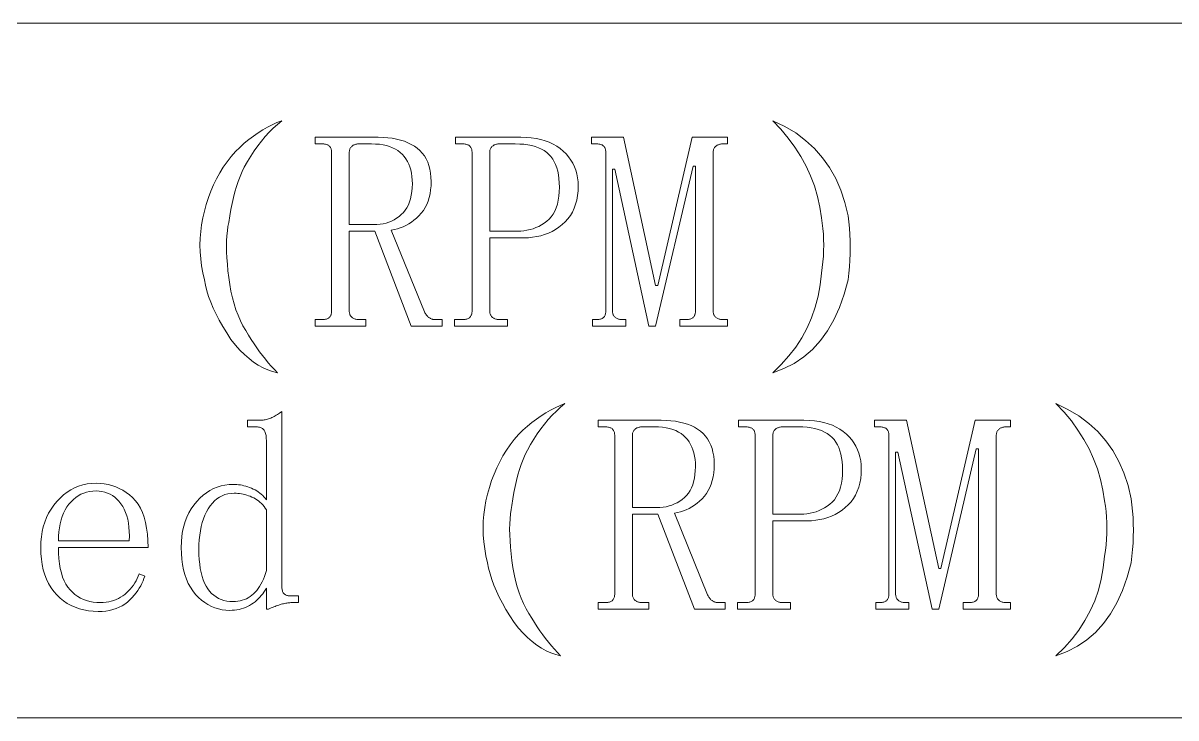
# Model space of a CAD drawing. Extents: x 1 to 297, y 1 to 210.
# Drawn here: x 97.18 to 106.11, y 29.56 to 34.95 of the extents above; entities that cross this region are included whole.
import ezdxf

# ---------------------------------------------------------------- set-up
doc = ezdxf.new("R2010")
doc.units = 0

msp = doc.modelspace()

# ---------------------------------------------------------------- linework, layer by layer
at = {"color": 7, "lineweight": 13}
for p, q in [((1.3055, 34.9534), (219.3213, 34.9534)), ((1.3055, 29.5649), (219.3213, 29.5649))]:
    msp.add_line(p, q, dxfattribs=at)
for points in [[(99.1814, 34.1963), (99.1477, 34.168), (99.1149, 34.138), (99.0832, 34.1063), (99.0525, 34.0729), (99.0229, 34.0377), (98.9942, 34.0009), (98.9666, 33.9623), (98.94, 33.922), (98.9145, 33.88), (98.89, 33.8363), (98.8734, 33.8011), (98.8578, 33.7643), (98.8432, 33.7257), (98.8297, 33.6854), (98.8171, 33.6434), (98.8056, 33.5997), (98.7952, 33.5543), (98.7858, 33.5071), (98.7774, 33.4583), (98.77, 33.4077), (98.7638, 33.3757), (98.759, 33.3412), (98.7556, 33.3043), (98.7535, 33.2651), (98.7529, 33.2234), (98.7535, 33.1794), (98.7556, 33.1329), (98.759, 33.0841), (98.7638, 33.0328), (98.77, 32.9791), (98.7777, 32.9253), (98.7871, 32.8735), (98.7983, 32.8238), (98.8111, 32.7762), (98.8257, 32.7306), (98.842, 32.687), (98.86, 32.6455), (98.8797, 32.6061), (98.9011, 32.5687), (98.9243, 32.5334), (98.945, 32.4997), (98.9661, 32.4669), (98.9875, 32.4352), (99.0093, 32.4045), (99.0314, 32.3749), (99.0539, 32.3462), (99.0767, 32.3186), (99.0998, 32.2921), (99.1233, 32.2665), (99.1471, 32.242), (99.1096, 32.2507), (99.0724, 32.2633), (99.0355, 32.2795), (98.999, 32.2996), (98.9629, 32.3234), (98.927, 32.351), (98.8915, 32.3824), (98.8564, 32.4175), (98.8216, 32.4565), (98.7871, 32.4991), (98.7542, 32.5501), (98.7241, 32.5999), (98.6966, 32.6488), (98.6719, 32.6966), (98.65, 32.7434), (98.6308, 32.7892), (98.6143, 32.8339), (98.6006, 32.8777), (98.5897, 32.9203), (98.5814, 32.962), (98.5691, 33.0167), (98.5595, 33.071), (98.5526, 33.125), (98.5485, 33.1787), (98.5471, 33.232), (98.5485, 33.285), (98.5526, 33.3376), (98.5595, 33.3899), (98.5691, 33.4418), (98.5814, 33.4934), (98.5962, 33.5474), (98.613, 33.5997), (98.6318, 33.6503), (98.6527, 33.6991), (98.6757, 33.7463), (98.7007, 33.7917), (98.7278, 33.8354), (98.757, 33.8774), (98.7882, 33.9177), (98.8214, 33.9563), (98.8559, 33.9895), (98.8907, 34.0207), (98.9258, 34.0499), (98.9613, 34.077), (98.9971, 34.102), (99.0333, 34.125), (99.0698, 34.1459), (99.1067, 34.1647), (99.1439, 34.1815)], [(102.9871, 34.1963), (103.0794, 34.1519), (103.1641, 34.101), (103.2412, 34.0435), (103.3108, 33.9796), (103.3728, 33.9091), (103.4274, 33.8322), (103.4743, 33.7487), (103.5138, 33.6587), (103.5457, 33.5622), (103.57, 33.4591), (103.5762, 33.411), (103.581, 33.3625), (103.5844, 33.3136), (103.5865, 33.2644), (103.5871, 33.2149), (103.5865, 33.165), (103.5844, 33.1147), (103.581, 33.0642), (103.5762, 33.0133), (103.57, 32.962), (103.5395, 32.8499), (103.5028, 32.7467), (103.4599, 32.6524), (103.4109, 32.567), (103.3557, 32.4906), (103.2943, 32.423), (103.2268, 32.3644), (103.1531, 32.3147), (103.0732, 32.2739), (102.9871, 32.242), (103.0526, 32.3053), (103.1119, 32.3716), (103.1651, 32.441), (103.2121, 32.5135), (103.2529, 32.5891), (103.2875, 32.6678), (103.3159, 32.7496), (103.3382, 32.8345), (103.3543, 32.9224), (103.3643, 33.0134), (103.3705, 33.0578), (103.3753, 33.1019), (103.3787, 33.1456), (103.3807, 33.189), (103.3814, 33.232), (103.3807, 33.2747), (103.3787, 33.317), (103.3753, 33.359), (103.3705, 33.4007), (103.3643, 33.442), (103.3512, 33.5267), (103.3327, 33.6093), (103.3087, 33.6899), (103.2793, 33.7684), (103.2443, 33.8449), (103.2038, 33.9193), (103.1579, 33.9916), (103.1065, 34.0619), (103.0495, 34.1301)], [(100.3386, 33.7249), (100.3376, 33.6913), (100.3348, 33.6594), (100.3301, 33.6289), (100.3235, 33.6001), (100.315, 33.5727), (100.3046, 33.5469), (100.2924, 33.5227), (100.2782, 33.4999), (100.2622, 33.4788), (100.2443, 33.4591), (100.2252, 33.4411), (100.2055, 33.4245), (100.1854, 33.4095), (100.1647, 33.3961), (100.1436, 33.3841), (100.1219, 33.3738), (100.0997, 33.3649), (100.077, 33.3577), (100.0537, 33.3519), (100.03, 33.3477), (100.2871, 32.7134), (100.2906, 32.7068), (100.2942, 32.7006), (100.2978, 32.6948), (100.3015, 32.6894), (100.3054, 32.6845), (100.3092, 32.68), (100.3132, 32.6759), (100.3173, 32.6723), (100.3215, 32.6691), (100.3257, 32.6663), (100.33, 32.6638), (100.3344, 32.6617), (100.339, 32.6597), (100.3435, 32.6581), (100.3482, 32.6566), (100.353, 32.6555), (100.3578, 32.6546), (100.3627, 32.6539), (100.3678, 32.6536), (100.3728, 32.6534), (100.4243, 32.6534), (100.4243, 32.602), (100.1843, 32.602), (99.9014, 33.3391), (99.7043, 33.3391), (99.7043, 32.722), (99.7045, 32.7153), (99.7051, 32.709), (99.7062, 32.703), (99.7077, 32.6973), (99.7096, 32.692), (99.712, 32.687), (99.7148, 32.6824), (99.718, 32.6781), (99.7216, 32.6742), (99.7257, 32.6706), (99.7301, 32.6673), (99.7348, 32.6644), (99.7397, 32.6618), (99.7449, 32.6596), (99.7504, 32.6577), (99.7561, 32.6562), (99.762, 32.655), (99.7682, 32.6541), (99.7747, 32.6536), (99.7814, 32.6534), (99.8329, 32.6534), (99.8329, 32.602), (99.4386, 32.602), (99.4386, 32.6534), (99.49, 32.6534), (99.4983, 32.6536), (99.5061, 32.6541), (99.5134, 32.655), (99.5202, 32.6562), (99.5264, 32.6577), (99.5322, 32.6596), (99.5374, 32.6618), (99.5421, 32.6644), (99.5463, 32.6673), (99.55, 32.6706), (99.5533, 32.6742), (99.5562, 32.6781), (99.5587, 32.6824), (99.561, 32.687), (99.5629, 32.692), (99.5644, 32.6973), (99.5656, 32.703), (99.5665, 32.709), (99.567, 32.7153), (99.5671, 32.722), (99.5671, 33.9477), (99.567, 33.9544), (99.5665, 33.9607), (99.5656, 33.9667), (99.5644, 33.9724), (99.5629, 33.9777), (99.561, 33.9827), (99.5587, 33.9873), (99.5562, 33.9916), (99.5533, 33.9955), (99.55, 33.9991), (99.5463, 34.0024), (99.5421, 34.0053), (99.5374, 34.0079), (99.5322, 34.0101), (99.5264, 34.012), (99.5202, 34.0135), (99.5134, 34.0147), (99.5061, 34.0156), (99.4983, 34.0161), (99.49, 34.0163), (99.4386, 34.0163), (99.4386, 34.0677), (99.9271, 34.0677), (99.9657, 34.0669), (100.0024, 34.0643), (100.0373, 34.06), (100.0704, 34.054), (100.1018, 34.0463), (100.1313, 34.0369), (100.159, 34.0257), (100.185, 34.0129), (100.2091, 33.9983), (100.2314, 33.982), (100.2518, 33.964), (100.27, 33.9443), (100.2861, 33.9229), (100.3, 33.8997), (100.3118, 33.8749), (100.3214, 33.8483), (100.3289, 33.82), (100.3343, 33.79), (100.3375, 33.7583)], [(100.7929, 33.2877), (100.7929, 32.722), (100.7931, 32.7153), (100.7937, 32.709), (100.7948, 32.703), (100.7963, 32.6973), (100.7982, 32.692), (100.8006, 32.687), (100.8034, 32.6824), (100.8066, 32.6781), (100.8102, 32.6742), (100.8143, 32.6706), (100.8187, 32.6673), (100.8234, 32.6644), (100.8283, 32.6618), (100.8335, 32.6596), (100.8389, 32.6577), (100.8446, 32.6562), (100.8506, 32.655), (100.8568, 32.6541), (100.8633, 32.6536), (100.87, 32.6534), (100.93, 32.6534), (100.93, 32.602), (100.5186, 32.602), (100.5186, 32.6534), (100.5786, 32.6534), (100.5869, 32.6536), (100.5947, 32.6541), (100.602, 32.655), (100.6087, 32.6562), (100.615, 32.6577), (100.6207, 32.6596), (100.626, 32.6618), (100.6307, 32.6644), (100.6349, 32.6673), (100.6386, 32.6706), (100.6418, 32.6742), (100.6447, 32.6781), (100.6473, 32.6824), (100.6495, 32.687), (100.6514, 32.692), (100.653, 32.6973), (100.6542, 32.703), (100.655, 32.709), (100.6555, 32.7153), (100.6557, 32.722), (100.6557, 33.9477), (100.6555, 33.9544), (100.655, 33.9607), (100.6542, 33.9667), (100.653, 33.9724), (100.6514, 33.9777), (100.6495, 33.9827), (100.6473, 33.9873), (100.6447, 33.9916), (100.6418, 33.9955), (100.6386, 33.9991), (100.6349, 34.0024), (100.6307, 34.0053), (100.626, 34.0079), (100.6207, 34.0101), (100.615, 34.012), (100.6087, 34.0135), (100.602, 34.0147), (100.5947, 34.0156), (100.5869, 34.0161), (100.5786, 34.0163), (100.5271, 34.0163), (100.5271, 34.0677), (101.0329, 34.0677), (101.0747, 34.0666), (101.1146, 34.0634), (101.1525, 34.0581), (101.1885, 34.0506), (101.2225, 34.0409), (101.2545, 34.0291), (101.2846, 34.0152), (101.3126, 33.9991), (101.3387, 33.9809), (101.3629, 33.9606), (101.3848, 33.9386), (101.4045, 33.9155), (101.4219, 33.8913), (101.4369, 33.8659), (101.4496, 33.8395), (101.4601, 33.8119), (101.4682, 33.7833), (101.4739, 33.7535), (101.4774, 33.7226), (101.4786, 33.6906), (101.4773, 33.6521), (101.4736, 33.6155), (101.4674, 33.5808), (101.4587, 33.5479), (101.4475, 33.517), (101.4338, 33.4879), (101.4177, 33.4608), (101.399, 33.4355), (101.3779, 33.4121), (101.3543, 33.3906), (101.3289, 33.371), (101.3027, 33.3535), (101.2755, 33.3381), (101.2473, 33.3247), (101.2182, 33.3134), (101.1882, 33.3042), (101.1572, 33.297), (101.1253, 33.2918), (101.0924, 33.2887), (101.0586, 33.2877)], [(102.5243, 32.722), (102.5245, 32.7153), (102.5251, 32.709), (102.5262, 32.703), (102.5277, 32.6973), (102.5296, 32.692), (102.532, 32.687), (102.5348, 32.6824), (102.538, 32.6781), (102.5416, 32.6742), (102.5457, 32.6706), (102.5501, 32.6673), (102.5548, 32.6644), (102.5597, 32.6618), (102.5649, 32.6596), (102.5704, 32.6577), (102.576, 32.6562), (102.582, 32.655), (102.5882, 32.6541), (102.5947, 32.6536), (102.6014, 32.6534), (102.6357, 32.6534), (102.6357, 32.602), (102.2671, 32.602), (102.2671, 32.6534), (102.31, 32.6534), (102.3183, 32.6536), (102.3261, 32.6541), (102.3334, 32.655), (102.3402, 32.6562), (102.3464, 32.6577), (102.3522, 32.6596), (102.3574, 32.6618), (102.3621, 32.6644), (102.3663, 32.6673), (102.37, 32.6706), (102.3733, 32.6742), (102.3762, 32.6781), (102.3787, 32.6824), (102.381, 32.687), (102.3829, 32.692), (102.3844, 32.6973), (102.3856, 32.703), (102.3865, 32.709), (102.387, 32.7153), (102.3871, 32.722), (102.3871, 33.8449), (102.37, 33.8449), (102.0786, 32.602), (102.0271, 32.602), (101.7614, 33.8191), (101.7443, 33.8191), (101.7443, 32.722), (101.7445, 32.7153), (101.7451, 32.709), (101.7462, 32.703), (101.7477, 32.6973), (101.7496, 32.692), (101.752, 32.687), (101.7548, 32.6824), (101.758, 32.6781), (101.7616, 32.6742), (101.7657, 32.6706), (101.7701, 32.6673), (101.7748, 32.6644), (101.7797, 32.6618), (101.7849, 32.6596), (101.7904, 32.6577), (101.7961, 32.6562), (101.802, 32.655), (101.8082, 32.6541), (101.8147, 32.6536), (101.8214, 32.6534), (101.8471, 32.6534), (101.8471, 32.602), (101.59, 32.602), (101.59, 32.6534), (101.6157, 32.6534), (101.624, 32.6536), (101.6318, 32.6541), (101.6391, 32.655), (101.6459, 32.6562), (101.6521, 32.6577), (101.6579, 32.6596), (101.6631, 32.6618), (101.6678, 32.6644), (101.672, 32.6673), (101.6757, 32.6706), (101.679, 32.6742), (101.6819, 32.6781), (101.6845, 32.6824), (101.6867, 32.687), (101.6886, 32.692), (101.6901, 32.6973), (101.6913, 32.703), (101.6922, 32.709), (101.6927, 32.7153), (101.6929, 32.722), (101.6929, 33.9477), (101.6927, 33.9544), (101.6922, 33.9607), (101.6913, 33.9667), (101.6901, 33.9724), (101.6886, 33.9777), (101.6867, 33.9827), (101.6845, 33.9873), (101.6819, 33.9916), (101.679, 33.9955), (101.6757, 33.9991), (101.672, 34.0024), (101.6678, 34.0053), (101.6631, 34.0079), (101.6579, 34.0101), (101.6521, 34.012), (101.6459, 34.0135), (101.6391, 34.0147), (101.6318, 34.0156), (101.624, 34.0161), (101.6157, 34.0163), (101.5814, 34.0163), (101.5814, 34.0677), (101.83, 34.0677), (102.0786, 32.9191), (102.0957, 32.9191), (102.3614, 34.0677), (102.6357, 34.0677), (102.6357, 34.0163), (102.6014, 34.0163), (102.5947, 34.0161), (102.5882, 34.0156), (102.582, 34.0147), (102.576, 34.0135), (102.5704, 34.012), (102.5649, 34.0101), (102.5597, 34.0079), (102.5548, 34.0053), (102.5501, 34.0024), (102.5457, 33.9991), (102.5416, 33.9955), (102.538, 33.9916), (102.5348, 33.9873), (102.532, 33.9827), (102.5296, 33.9777), (102.5277, 33.9724), (102.5262, 33.9667), (102.5251, 33.9607), (102.5245, 33.9544), (102.5243, 33.9477)], [(99.7043, 33.3906), (99.8929, 33.3906), (99.9181, 33.3913), (99.9426, 33.3937), (99.9661, 33.3975), (99.9889, 33.4029), (100.0107, 33.4099), (100.0317, 33.4183), (100.0518, 33.4284), (100.0711, 33.4399), (100.0896, 33.4531), (100.1071, 33.4677), (100.1234, 33.484), (100.138, 33.502), (100.1508, 33.5217), (100.162, 33.5431), (100.1714, 33.5663), (100.1791, 33.5911), (100.1851, 33.6177), (100.1894, 33.646), (100.192, 33.676), (100.1929, 33.7077), (100.1921, 33.7362), (100.1898, 33.7634), (100.1859, 33.7894), (100.1805, 33.814), (100.1736, 33.8374), (100.1651, 33.8594), (100.1551, 33.8802), (100.1435, 33.8997), (100.1304, 33.9179), (100.1157, 33.9349), (100.0994, 33.9503), (100.0814, 33.9642), (100.0617, 33.9764), (100.0403, 33.987), (100.0171, 33.9959), (99.9923, 34.0033), (99.9657, 34.009), (99.9374, 34.013), (99.9074, 34.0155), (99.8757, 34.0163), (99.7814, 34.0163), (99.7747, 34.0161), (99.7682, 34.0156), (99.762, 34.0147), (99.7561, 34.0135), (99.7504, 34.012), (99.7449, 34.0101), (99.7397, 34.0079), (99.7348, 34.0053), (99.7301, 34.0024), (99.7257, 33.9991), (99.7216, 33.9955), (99.718, 33.9916), (99.7148, 33.9873), (99.712, 33.9827), (99.7096, 33.9777), (99.7077, 33.9724), (99.7062, 33.9667), (99.7051, 33.9607), (99.7045, 33.9544), (99.7043, 33.9477)], [(101.0071, 33.3391), (101.0326, 33.3399), (101.0574, 33.3422), (101.0816, 33.3461), (101.1052, 33.3515), (101.1282, 33.3584), (101.1506, 33.3669), (101.1724, 33.3769), (101.1936, 33.3885), (101.2143, 33.4016), (101.2343, 33.4163), (101.253, 33.4328), (101.2698, 33.4516), (101.2846, 33.4726), (101.2974, 33.4958), (101.3082, 33.5213), (101.3171, 33.549), (101.324, 33.5789), (101.3289, 33.611), (101.3319, 33.6454), (101.3329, 33.682), (101.332, 33.7154), (101.3296, 33.747), (101.3255, 33.7768), (101.3198, 33.8047), (101.3125, 33.8309), (101.3035, 33.8553), (101.293, 33.8779), (101.2807, 33.8987), (101.2669, 33.9177), (101.2514, 33.9349), (101.2342, 33.9503), (101.2149, 33.9642), (101.1937, 33.9764), (101.1705, 33.987), (101.1454, 33.9959), (101.1182, 34.0033), (101.0891, 34.009), (101.0581, 34.013), (101.025, 34.0155), (100.99, 34.0163), (100.87, 34.0163), (100.8633, 34.0161), (100.8568, 34.0156), (100.8506, 34.0147), (100.8446, 34.0135), (100.8389, 34.012), (100.8335, 34.0101), (100.8283, 34.0079), (100.8234, 34.0053), (100.8187, 34.0024), (100.8143, 33.9991), (100.8102, 33.9955), (100.8066, 33.9916), (100.8034, 33.9873), (100.8006, 33.9827), (100.7982, 33.9777), (100.7963, 33.9724), (100.7948, 33.9667), (100.7937, 33.9607), (100.7931, 33.9544), (100.7929, 33.9477), (100.7929, 33.3391)], [(101.3757, 32.002), (101.3419, 31.9737), (101.3092, 31.9437), (101.2775, 31.912), (101.2468, 31.8786), (101.2171, 31.8434), (101.1885, 31.8066), (101.1609, 31.768), (101.1343, 31.7277), (101.1088, 31.6857), (101.0843, 31.642), (101.0676, 31.6069), (101.0521, 31.57), (101.0375, 31.5314), (101.0239, 31.4911), (101.0114, 31.4491), (100.9999, 31.4054), (100.9895, 31.36), (100.98, 31.3129), (100.9716, 31.264), (100.9643, 31.2134), (100.9581, 31.1814), (100.9533, 31.1469), (100.9499, 31.1101), (100.9478, 31.0708), (100.9471, 31.0291), (100.9478, 30.9851), (100.9499, 30.9386), (100.9533, 30.8898), (100.9581, 30.8385), (100.9643, 30.7849), (100.972, 30.731), (100.9814, 30.6793), (100.9926, 30.6295), (101.0054, 30.5819), (101.02, 30.5363), (101.0363, 30.4927), (101.0543, 30.4513), (101.074, 30.4118), (101.0954, 30.3745), (101.1186, 30.3391), (101.1393, 30.3054), (101.1604, 30.2726), (101.1818, 30.2409), (101.2036, 30.2102), (101.2257, 30.1806), (101.2482, 30.1519), (101.271, 30.1243), (101.2941, 30.0978), (101.3176, 30.0722), (101.3414, 30.0477), (101.3039, 30.0565), (101.2667, 30.069), (101.2298, 30.0853), (101.1933, 30.1053), (101.1571, 30.1291), (101.1213, 30.1567), (101.0858, 30.1881), (101.0507, 30.2233), (101.0159, 30.2622), (100.9814, 30.3049), (100.9485, 30.3558), (100.9183, 30.4057), (100.8909, 30.4545), (100.8662, 30.5023), (100.8443, 30.5491), (100.8251, 30.5949), (100.8086, 30.6397), (100.7949, 30.6834), (100.7839, 30.7261), (100.7757, 30.7677), (100.7634, 30.8224), (100.7538, 30.8767), (100.7469, 30.9307), (100.7428, 30.9844), (100.7414, 31.0377), (100.7428, 31.0907), (100.7469, 31.1433), (100.7538, 31.1956), (100.7634, 31.2475), (100.7757, 31.2991), (100.7905, 31.3531), (100.8073, 31.4054), (100.8261, 31.456), (100.847, 31.5049), (100.87, 31.552), (100.895, 31.5974), (100.9221, 31.6411), (100.9512, 31.6831), (100.9825, 31.7234), (101.0157, 31.762), (101.0502, 31.7953), (101.085, 31.8265), (101.1201, 31.8556), (101.1556, 31.8827), (101.1914, 31.9077), (101.2276, 31.9307), (101.2641, 31.9516), (101.301, 31.9705), (101.3382, 31.9873)], [(105.1814, 32.002), (105.2737, 31.9576), (105.3583, 31.9067), (105.4355, 31.8493), (105.5051, 31.7853), (105.5671, 31.7149), (105.6217, 31.6379), (105.6686, 31.5544), (105.7081, 31.4644), (105.7399, 31.3679), (105.7643, 31.2649), (105.7705, 31.2167), (105.7753, 31.1682), (105.7787, 31.1193), (105.7807, 31.0701), (105.7814, 31.0206), (105.7807, 30.9707), (105.7787, 30.9205), (105.7753, 30.8699), (105.7705, 30.819), (105.7643, 30.7677), (105.7338, 30.6556), (105.6971, 30.5524), (105.6542, 30.4581), (105.6052, 30.3727), (105.55, 30.2963), (105.4886, 30.2287), (105.4211, 30.1701), (105.3474, 30.1204), (105.2675, 30.0796), (105.1814, 30.0477), (105.2469, 30.111), (105.3062, 30.1773), (105.3594, 30.2467), (105.4063, 30.3193), (105.4471, 30.3949), (105.4818, 30.4735), (105.5102, 30.5553), (105.5325, 30.6402), (105.5486, 30.7281), (105.5586, 30.8191), (105.5647, 30.8635), (105.5695, 30.9076), (105.573, 30.9513), (105.575, 30.9947), (105.5757, 31.0377), (105.575, 31.0804), (105.573, 31.1227), (105.5695, 31.1647), (105.5647, 31.2064), (105.5586, 31.2477), (105.5455, 31.3324), (105.527, 31.415), (105.503, 31.4956), (105.4735, 31.5741), (105.4386, 31.6506), (105.3981, 31.725), (105.3522, 31.7973), (105.3007, 31.8676), (105.2438, 31.9358)], [(98.7786, 30.3991), (98.7481, 30.4004), (98.7186, 30.4041), (98.6898, 30.4103), (98.662, 30.419), (98.635, 30.4302), (98.6089, 30.4439), (98.5836, 30.46), (98.5591, 30.4787), (98.5356, 30.4998), (98.5129, 30.5234), (98.4917, 30.5494), (98.4727, 30.5778), (98.456, 30.6084), (98.4415, 30.6414), (98.4293, 30.6766), (98.4193, 30.7142), (98.4115, 30.7541), (98.4059, 30.7963), (98.4025, 30.8409), (98.4014, 30.8877), (98.4026, 30.9314), (98.4062, 30.9733), (98.4122, 31.0133), (98.4206, 31.0516), (98.4314, 31.0881), (98.4446, 31.1227), (98.4602, 31.1556), (98.4782, 31.1867), (98.4986, 31.216), (98.5214, 31.2434), (98.5459, 31.2687), (98.5711, 31.2913), (98.5973, 31.3112), (98.6243, 31.3285), (98.6521, 31.3431), (98.6809, 31.355), (98.7104, 31.3643), (98.7409, 31.371), (98.7721, 31.375), (98.8043, 31.3763), (98.818, 31.376), (98.8319, 31.3751), (98.8458, 31.3736), (98.8598, 31.3715), (98.8739, 31.3688), (98.8881, 31.3655), (98.9024, 31.3616), (98.9167, 31.3571), (98.9312, 31.352), (98.9457, 31.3463), (98.96, 31.34), (98.9737, 31.3331), (98.9867, 31.3256), (98.9992, 31.3175), (99.0111, 31.3088), (99.0223, 31.2995), (99.033, 31.2896), (99.0431, 31.2791), (99.0526, 31.268), (99.0614, 31.2563), (99.0614, 31.7191), (99.0612, 31.7292), (99.0607, 31.7387), (99.0599, 31.7477), (99.0587, 31.7562), (99.0571, 31.7641), (99.0553, 31.7716), (99.053, 31.7785), (99.0505, 31.785), (99.0475, 31.7909), (99.0443, 31.7963), (99.0406, 31.8012), (99.0364, 31.8055), (99.0317, 31.8094), (99.0265, 31.8127), (99.0207, 31.8156), (99.0145, 31.8179), (99.0077, 31.8197), (99.0004, 31.821), (98.9926, 31.8217), (98.9843, 31.822), (98.9157, 31.822), (98.9157, 31.8734), (99.01, 31.8734), (99.0186, 31.8736), (99.0271, 31.8741), (99.0357, 31.875), (99.0443, 31.8762), (99.0529, 31.8777), (99.0614, 31.8796), (99.07, 31.8818), (99.0786, 31.8844), (99.0871, 31.8873), (99.0957, 31.8906), (99.1043, 31.8942), (99.1129, 31.8981), (99.1214, 31.9024), (99.13, 31.907), (99.1386, 31.912), (99.1471, 31.9173), (99.1557, 31.923), (99.1643, 31.929), (99.1729, 31.9353), (99.1814, 31.942), (99.1814, 30.5877), (99.1816, 30.5794), (99.1821, 30.5716), (99.183, 30.5643), (99.1842, 30.5575), (99.1857, 30.5513), (99.1876, 30.5455), (99.1898, 30.5403), (99.1924, 30.5356), (99.1953, 30.5314), (99.1986, 30.5277), (99.2022, 30.5245), (99.2061, 30.5215), (99.2104, 30.519), (99.215, 30.5167), (99.22, 30.5149), (99.2253, 30.5133), (99.231, 30.5121), (99.237, 30.5113), (99.2433, 30.5107), (99.25, 30.5106), (99.31, 30.5106), (99.31, 30.4591), (99.2586, 30.4591), (99.2516, 30.459), (99.2443, 30.4586), (99.2368, 30.458), (99.2291, 30.4571), (99.2211, 30.4559), (99.2128, 30.4545), (99.2043, 30.4528), (99.1955, 30.4509), (99.1864, 30.4487), (99.1771, 30.4463), (99.1677, 30.4436), (99.1581, 30.4406), (99.1485, 30.4374), (99.1387, 30.4339), (99.1289, 30.4302), (99.119, 30.4262), (99.109, 30.422), (99.099, 30.4175), (99.0888, 30.4127), (99.0786, 30.4077), (99.0614, 30.4077), (99.0614, 30.5706), (99.0526, 30.5554), (99.0431, 30.5409), (99.033, 30.527), (99.0223, 30.5137), (99.0111, 30.5009), (98.9992, 30.4888), (98.9867, 30.4773), (98.9737, 30.4663), (98.96, 30.456), (98.9457, 30.4463), (98.9309, 30.4373), (98.9157, 30.4293), (98.9001, 30.4222), (98.884, 30.4161), (98.8675, 30.4109), (98.8506, 30.4067), (98.8332, 30.4034), (98.8154, 30.401), (98.7972, 30.3996)], [(102.5329, 31.5306), (102.5319, 31.4971), (102.5291, 31.4651), (102.5244, 31.4347), (102.5178, 31.4058), (102.5093, 31.3784), (102.4989, 31.3526), (102.4866, 31.3284), (102.4725, 31.3057), (102.4565, 31.2845), (102.4386, 31.2649), (102.4194, 31.2468), (102.3998, 31.2302), (102.3797, 31.2152), (102.359, 31.2018), (102.3379, 31.1899), (102.3162, 31.1795), (102.294, 31.1707), (102.2713, 31.1634), (102.248, 31.1576), (102.2243, 31.1534), (102.4814, 30.5191), (102.4849, 30.5125), (102.4884, 30.5063), (102.4921, 30.5005), (102.4958, 30.4951), (102.4996, 30.4902), (102.5035, 30.4857), (102.5075, 30.4816), (102.5116, 30.478), (102.5158, 30.4748), (102.52, 30.472), (102.5243, 30.4696), (102.5287, 30.4674), (102.5332, 30.4654), (102.5378, 30.4638), (102.5425, 30.4624), (102.5473, 30.4612), (102.5521, 30.4603), (102.557, 30.4597), (102.562, 30.4593), (102.5671, 30.4591), (102.6186, 30.4591), (102.6186, 30.4077), (102.3786, 30.4077), (102.0957, 31.1449), (101.8986, 31.1449), (101.8986, 30.5277), (101.8988, 30.521), (101.8994, 30.5147), (101.9005, 30.5087), (101.902, 30.503), (101.9039, 30.4977), (101.9063, 30.4927), (101.9091, 30.4881), (101.9123, 30.4838), (101.9159, 30.4799), (101.92, 30.4763), (101.9244, 30.473), (101.9291, 30.4701), (101.934, 30.4675), (101.9392, 30.4653), (101.9446, 30.4634), (101.9503, 30.4619), (101.9563, 30.4607), (101.9625, 30.4598), (101.969, 30.4593), (101.9757, 30.4591), (102.0271, 30.4591), (102.0271, 30.4077), (101.6329, 30.4077), (101.6329, 30.4591), (101.6843, 30.4591), (101.6926, 30.4593), (101.7004, 30.4598), (101.7077, 30.4607), (101.7145, 30.4619), (101.7207, 30.4634), (101.7265, 30.4653), (101.7317, 30.4675), (101.7364, 30.4701), (101.7406, 30.473), (101.7443, 30.4763), (101.7475, 30.4799), (101.7505, 30.4838), (101.753, 30.4881), (101.7552, 30.4927), (101.7571, 30.4977), (101.7587, 30.503), (101.7599, 30.5087), (101.7607, 30.5147), (101.7613, 30.521), (101.7614, 30.5277), (101.7614, 31.7534), (101.7613, 31.7601), (101.7607, 31.7665), (101.7599, 31.7725), (101.7587, 31.7781), (101.7571, 31.7834), (101.7552, 31.7884), (101.753, 31.793), (101.7505, 31.7973), (101.7475, 31.8013), (101.7443, 31.8049), (101.7406, 31.8081), (101.7364, 31.811), (101.7317, 31.8136), (101.7265, 31.8158), (101.7207, 31.8177), (101.7145, 31.8193), (101.7077, 31.8205), (101.7004, 31.8213), (101.6926, 31.8218), (101.6843, 31.822), (101.6329, 31.822), (101.6329, 31.8734), (102.1214, 31.8734), (102.16, 31.8726), (102.1967, 31.87), (102.2316, 31.8657), (102.2647, 31.8597), (102.2961, 31.852), (102.3256, 31.8426), (102.3533, 31.8314), (102.3792, 31.8186), (102.4034, 31.804), (102.4257, 31.7877), (102.4461, 31.7697), (102.4643, 31.75), (102.4804, 31.7286), (102.4943, 31.7054), (102.5061, 31.6806), (102.5157, 31.654), (102.5232, 31.6257), (102.5286, 31.5957), (102.5318, 31.564)], [(101.8986, 31.1963), (102.0871, 31.1963), (102.1124, 31.1971), (102.1369, 31.1994), (102.1604, 31.2032), (102.1831, 31.2086), (102.205, 31.2156), (102.226, 31.2241), (102.2461, 31.2341), (102.2654, 31.2457), (102.2839, 31.2588), (102.3014, 31.2734), (102.3177, 31.2897), (102.3323, 31.3077), (102.3451, 31.3274), (102.3563, 31.3489), (102.3657, 31.372), (102.3734, 31.3969), (102.3794, 31.4234), (102.3837, 31.4517), (102.3863, 31.4817), (102.3871, 31.5134), (102.3864, 31.5419), (102.384, 31.5691), (102.3802, 31.5951), (102.3748, 31.6197), (102.3679, 31.6431), (102.3594, 31.6651), (102.3493, 31.6859), (102.3378, 31.7054), (102.3247, 31.7236), (102.31, 31.7406), (102.2937, 31.756), (102.2757, 31.7699), (102.256, 31.7821), (102.2346, 31.7927), (102.2114, 31.8016), (102.1866, 31.809), (102.16, 31.8147), (102.1317, 31.8187), (102.1017, 31.8212), (102.07, 31.822), (101.9757, 31.822), (101.969, 31.8218), (101.9625, 31.8213), (101.9563, 31.8205), (101.9503, 31.8193), (101.9446, 31.8177), (101.9392, 31.8158), (101.934, 31.8136), (101.9291, 31.811), (101.9244, 31.8081), (101.92, 31.8049), (101.9159, 31.8013), (101.9123, 31.7973), (101.9091, 31.793), (101.9063, 31.7884), (101.9039, 31.7834), (101.902, 31.7781), (101.9005, 31.7725), (101.8994, 31.7665), (101.8988, 31.7601), (101.8986, 31.7534)], [(102.9871, 31.0934), (102.9871, 30.5277), (102.9874, 30.521), (102.988, 30.5147), (102.9891, 30.5087), (102.9906, 30.503), (102.9925, 30.4977), (102.9949, 30.4927), (102.9976, 30.4881), (103.0009, 30.4838), (103.0045, 30.4799), (103.0086, 30.4763), (103.013, 30.473), (103.0177, 30.4701), (103.0226, 30.4675), (103.0278, 30.4653), (103.0332, 30.4634), (103.0389, 30.4619), (103.0449, 30.4607), (103.0511, 30.4598), (103.0576, 30.4593), (103.0643, 30.4591), (103.1243, 30.4591), (103.1243, 30.4077), (102.7129, 30.4077), (102.7129, 30.4591), (102.7729, 30.4591), (102.7812, 30.4593), (102.789, 30.4598), (102.7962, 30.4607), (102.803, 30.4619), (102.8093, 30.4634), (102.815, 30.4653), (102.8203, 30.4675), (102.825, 30.4701), (102.8292, 30.473), (102.8329, 30.4763), (102.8361, 30.4799), (102.839, 30.4838), (102.8416, 30.4881), (102.8438, 30.4927), (102.8457, 30.4977), (102.8473, 30.503), (102.8484, 30.5087), (102.8493, 30.5147), (102.8498, 30.521), (102.85, 30.5277), (102.85, 31.7534), (102.8498, 31.7601), (102.8493, 31.7665), (102.8484, 31.7725), (102.8473, 31.7781), (102.8457, 31.7834), (102.8438, 31.7884), (102.8416, 31.793), (102.839, 31.7973), (102.8361, 31.8013), (102.8329, 31.8049), (102.8292, 31.8081), (102.825, 31.811), (102.8203, 31.8136), (102.815, 31.8158), (102.8093, 31.8177), (102.803, 31.8193), (102.7962, 31.8205), (102.789, 31.8213), (102.7812, 31.8218), (102.7729, 31.822), (102.7214, 31.822), (102.7214, 31.8734), (103.2271, 31.8734), (103.269, 31.8724), (103.3089, 31.8691), (103.3468, 31.8638), (103.3828, 31.8563), (103.4168, 31.8466), (103.4488, 31.8349), (103.4788, 31.8209), (103.5069, 31.8049), (103.533, 31.7866), (103.5571, 31.7663), (103.5791, 31.7443), (103.5988, 31.7212), (103.6161, 31.697), (103.6312, 31.6717), (103.6439, 31.6452), (103.6543, 31.6177), (103.6624, 31.589), (103.6682, 31.5592), (103.6717, 31.5283), (103.6729, 31.4963), (103.6716, 31.4578), (103.6679, 31.4212), (103.6617, 31.3865), (103.653, 31.3537), (103.6418, 31.3227), (103.6281, 31.2937), (103.612, 31.2665), (103.5933, 31.2412), (103.5722, 31.2178), (103.5486, 31.1963), (103.5232, 31.1767), (103.497, 31.1593), (103.4698, 31.1438), (103.4416, 31.1305), (103.4125, 31.1191), (103.3825, 31.1099), (103.3515, 31.1027), (103.3195, 31.0975), (103.2867, 31.0945), (103.2529, 31.0934)], [(103.2014, 31.1449), (103.2268, 31.1456), (103.2516, 31.1479), (103.2759, 31.1518), (103.2995, 31.1572), (103.3225, 31.1641), (103.3449, 31.1726), (103.3667, 31.1827), (103.3879, 31.1942), (103.4086, 31.2073), (103.4286, 31.222), (103.4473, 31.2385), (103.4641, 31.2573), (103.4788, 31.2783), (103.4917, 31.3015), (103.5025, 31.327), (103.5114, 31.3547), (103.5183, 31.3846), (103.5232, 31.4167), (103.5262, 31.4511), (103.5271, 31.4877), (103.5263, 31.5211), (103.5239, 31.5527), (103.5198, 31.5825), (103.5141, 31.6105), (103.5068, 31.6366), (103.4978, 31.661), (103.4872, 31.6836), (103.475, 31.7044), (103.4612, 31.7234), (103.4457, 31.7406), (103.4284, 31.756), (103.4092, 31.7699), (103.388, 31.7821), (103.3648, 31.7927), (103.3396, 31.8016), (103.3125, 31.809), (103.2834, 31.8147), (103.2523, 31.8187), (103.2193, 31.8212), (103.1843, 31.822), (103.0643, 31.822), (103.0576, 31.8218), (103.0511, 31.8213), (103.0449, 31.8205), (103.0389, 31.8193), (103.0332, 31.8177), (103.0278, 31.8158), (103.0226, 31.8136), (103.0177, 31.811), (103.013, 31.8081), (103.0086, 31.8049), (103.0045, 31.8013), (103.0009, 31.7973), (102.9976, 31.793), (102.9949, 31.7884), (102.9925, 31.7834), (102.9906, 31.7781), (102.9891, 31.7725), (102.988, 31.7665), (102.9874, 31.7601), (102.9871, 31.7534), (102.9871, 31.1449)], [(104.7186, 30.5277), (104.7188, 30.521), (104.7194, 30.5147), (104.7205, 30.5087), (104.722, 30.503), (104.7239, 30.4977), (104.7263, 30.4927), (104.7291, 30.4881), (104.7323, 30.4838), (104.7359, 30.4799), (104.74, 30.4763), (104.7444, 30.473), (104.7491, 30.4701), (104.754, 30.4675), (104.7592, 30.4653), (104.7646, 30.4634), (104.7703, 30.4619), (104.7763, 30.4607), (104.7825, 30.4598), (104.789, 30.4593), (104.7957, 30.4591), (104.83, 30.4591), (104.83, 30.4077), (104.4614, 30.4077), (104.4614, 30.4591), (104.5043, 30.4591), (104.5126, 30.4593), (104.5204, 30.4598), (104.5277, 30.4607), (104.5345, 30.4619), (104.5407, 30.4634), (104.5465, 30.4653), (104.5517, 30.4675), (104.5564, 30.4701), (104.5606, 30.473), (104.5643, 30.4763), (104.5675, 30.4799), (104.5704, 30.4838), (104.573, 30.4881), (104.5753, 30.4927), (104.5771, 30.4977), (104.5787, 30.503), (104.5799, 30.5087), (104.5807, 30.5147), (104.5813, 30.521), (104.5814, 30.5277), (104.5814, 31.6506), (104.5643, 31.6506), (104.2729, 30.4077), (104.2214, 30.4077), (103.9557, 31.6249), (103.9386, 31.6249), (103.9386, 30.5277), (103.9388, 30.521), (103.9394, 30.5147), (103.9405, 30.5087), (103.942, 30.503), (103.9439, 30.4977), (103.9463, 30.4927), (103.9491, 30.4881), (103.9523, 30.4838), (103.9559, 30.4799), (103.96, 30.4763), (103.9644, 30.473), (103.9691, 30.4701), (103.974, 30.4675), (103.9792, 30.4653), (103.9846, 30.4634), (103.9903, 30.4619), (103.9963, 30.4607), (104.0025, 30.4598), (104.009, 30.4593), (104.0157, 30.4591), (104.0414, 30.4591), (104.0414, 30.4077), (103.7843, 30.4077), (103.7843, 30.4591), (103.81, 30.4591), (103.8183, 30.4593), (103.8261, 30.4598), (103.8334, 30.4607), (103.8402, 30.4619), (103.8464, 30.4634), (103.8522, 30.4653), (103.8574, 30.4675), (103.8621, 30.4701), (103.8663, 30.473), (103.87, 30.4763), (103.8733, 30.4799), (103.8762, 30.4838), (103.8787, 30.4881), (103.881, 30.4927), (103.8829, 30.4977), (103.8844, 30.503), (103.8856, 30.5087), (103.8865, 30.5147), (103.887, 30.521), (103.8871, 30.5277), (103.8871, 31.7534), (103.887, 31.7601), (103.8865, 31.7665), (103.8856, 31.7725), (103.8844, 31.7781), (103.8829, 31.7834), (103.881, 31.7884), (103.8787, 31.793), (103.8762, 31.7973), (103.8733, 31.8013), (103.87, 31.8049), (103.8663, 31.8081), (103.8621, 31.811), (103.8574, 31.8136), (103.8522, 31.8158), (103.8464, 31.8177), (103.8402, 31.8193), (103.8334, 31.8205), (103.8261, 31.8213), (103.8183, 31.8218), (103.81, 31.822), (103.7757, 31.822), (103.7757, 31.8734), (104.0243, 31.8734), (104.2729, 30.7249), (104.29, 30.7249), (104.5557, 31.8734), (104.83, 31.8734), (104.83, 31.822), (104.7957, 31.822), (104.789, 31.8218), (104.7825, 31.8213), (104.7763, 31.8205), (104.7703, 31.8193), (104.7646, 31.8177), (104.7592, 31.8158), (104.754, 31.8136), (104.7491, 31.811), (104.7444, 31.8081), (104.74, 31.8049), (104.7359, 31.8013), (104.7323, 31.7973), (104.7291, 31.793), (104.7263, 31.7884), (104.7239, 31.7834), (104.722, 31.7781), (104.7205, 31.7725), (104.7194, 31.7665), (104.7188, 31.7601), (104.7186, 31.7534)], [(97.45, 30.8877), (97.4509, 30.8428), (97.4536, 30.8005), (97.4581, 30.7608), (97.4644, 30.7238), (97.4725, 30.6895), (97.4824, 30.6578), (97.4941, 30.6288), (97.5076, 30.6025), (97.5229, 30.5788), (97.54, 30.5577), (97.5586, 30.539), (97.5782, 30.5222), (97.599, 30.5074), (97.6209, 30.4946), (97.6439, 30.4838), (97.6681, 30.4749), (97.6933, 30.468), (97.7197, 30.4631), (97.7471, 30.4601), (97.7757, 30.4591), (97.7977, 30.4598), (97.8189, 30.4617), (97.8395, 30.4649), (97.8594, 30.4694), (97.8786, 30.4752), (97.8971, 30.4823), (97.9149, 30.4906), (97.9321, 30.5003), (97.9485, 30.5112), (97.9643, 30.5234), (97.9793, 30.5366), (97.9934, 30.5503), (98.0067, 30.5647), (98.0191, 30.5797), (98.0307, 30.5952), (98.0414, 30.6114), (98.0513, 30.6281), (98.0603, 30.6455), (98.0684, 30.6634), (98.0757, 30.682), (98.1186, 30.6649), (98.1128, 30.646), (98.1057, 30.6273), (98.0974, 30.6087), (98.0877, 30.5901), (98.0768, 30.5716), (98.0646, 30.5533), (98.0511, 30.535), (98.0363, 30.5167), (98.0202, 30.4986), (98.0029, 30.4806), (97.9842, 30.4635), (97.9643, 30.4482), (97.9431, 30.4347), (97.9206, 30.423), (97.8968, 30.4131), (97.8717, 30.405), (97.8454, 30.3987), (97.8177, 30.3942), (97.7888, 30.3915), (97.7586, 30.3906), (97.7199, 30.3919), (97.6826, 30.3957), (97.6468, 30.4021), (97.6125, 30.4111), (97.5796, 30.4227), (97.5482, 30.4369), (97.5183, 30.4536), (97.4898, 30.4729), (97.4627, 30.4947), (97.4371, 30.5191), (97.4135, 30.546), (97.3924, 30.575), (97.3737, 30.6063), (97.3576, 30.6398), (97.3439, 30.6756), (97.3327, 30.7135), (97.324, 30.7537), (97.3178, 30.7962), (97.3141, 30.8408), (97.3129, 30.8877), (97.3141, 30.9298), (97.3178, 30.9705), (97.324, 31.0097), (97.3327, 31.0475), (97.3439, 31.0838), (97.3576, 31.1186), (97.3737, 31.152), (97.3924, 31.1839), (97.4135, 31.2144), (97.4371, 31.2434), (97.4626, 31.2703), (97.4891, 31.2943), (97.5167, 31.3156), (97.5455, 31.3339), (97.5754, 31.3495), (97.6063, 31.3622), (97.6384, 31.3721), (97.6717, 31.3792), (97.706, 31.3834), (97.7414, 31.3849), (97.7736, 31.3837), (97.8049, 31.3804), (97.8353, 31.3748), (97.8649, 31.367), (97.8936, 31.357), (97.9214, 31.3447), (97.9484, 31.3303), (97.9746, 31.3135), (97.9999, 31.2946), (98.0243, 31.2734), (98.0471, 31.2495), (98.0675, 31.2223), (98.0855, 31.1919), (98.1011, 31.1582), (98.1143, 31.1213), (98.1251, 31.0811), (98.1335, 31.0376), (98.1395, 30.9909), (98.1431, 30.9409), (98.1443, 30.8877)], [(97.9986, 30.9391), (97.9995, 30.976), (97.9987, 31.011), (97.9964, 31.0442), (97.9924, 31.0756), (97.9868, 31.1052), (97.9795, 31.133), (97.9707, 31.159), (97.9602, 31.1833), (97.948, 31.2057), (97.9343, 31.2263), (97.9192, 31.245), (97.9033, 31.2618), (97.8863, 31.2766), (97.8685, 31.2894), (97.8496, 31.3002), (97.8299, 31.3091), (97.8092, 31.316), (97.7875, 31.3209), (97.765, 31.3239), (97.7414, 31.3249), (97.7162, 31.3238), (97.6919, 31.3207), (97.6685, 31.3156), (97.6461, 31.3084), (97.6246, 31.2991), (97.6041, 31.2878), (97.5845, 31.2745), (97.5659, 31.259), (97.5482, 31.2415), (97.5314, 31.222), (97.516, 31.2007), (97.5021, 31.1778), (97.4899, 31.1533), (97.4793, 31.1274), (97.4704, 31.0999), (97.463, 31.0708), (97.4573, 31.0402), (97.4533, 31.0081), (97.4508, 30.9744), (97.45, 30.9391)], [(99.0614, 31.1791), (99.0526, 31.1925), (99.0433, 31.205), (99.0334, 31.2168), (99.023, 31.2278), (99.0121, 31.2381), (99.0007, 31.2475), (98.9888, 31.2562), (98.9764, 31.2642), (98.9635, 31.2713), (98.95, 31.2777), (98.9363, 31.2834), (98.9226, 31.2885), (98.9089, 31.293), (98.8951, 31.2969), (98.8814, 31.3002), (98.8677, 31.3029), (98.854, 31.305), (98.8403, 31.3065), (98.8266, 31.3074), (98.8129, 31.3077), (98.7877, 31.3065), (98.7637, 31.3029), (98.7407, 31.2969), (98.7189, 31.2885), (98.6982, 31.2777), (98.6786, 31.2645), (98.6602, 31.2489), (98.6428, 31.2309), (98.6266, 31.2105), (98.6114, 31.1877), (98.5976, 31.1629), (98.5852, 31.1366), (98.5743, 31.1088), (98.5648, 31.0794), (98.5568, 31.0484), (98.5502, 31.0159), (98.5451, 30.9819), (98.5415, 30.9463), (98.5393, 30.9092), (98.5386, 30.8706), (98.5393, 30.8305), (98.5413, 30.7926), (98.5447, 30.7568), (98.5495, 30.7231), (98.5557, 30.6916), (98.5633, 30.6623), (98.5722, 30.6351), (98.5825, 30.61), (98.5941, 30.5871), (98.6071, 30.5663), (98.6215, 30.5476), (98.637, 30.5308), (98.6537, 30.516), (98.6716, 30.5032), (98.6907, 30.4924), (98.711, 30.4835), (98.7325, 30.4766), (98.7552, 30.4717), (98.7792, 30.4687), (98.8043, 30.4677), (98.8228, 30.4683), (98.8408, 30.4701), (98.8582, 30.4731), (98.8749, 30.4773), (98.8911, 30.4827), (98.9066, 30.4893), (98.9216, 30.4971), (98.9359, 30.5061), (98.9497, 30.5163), (98.9629, 30.5277), (98.9754, 30.5403), (98.9874, 30.5541), (98.9987, 30.5691), (99.0095, 30.5853), (99.0196, 30.6027), (99.0292, 30.6213), (99.0382, 30.6411), (99.0465, 30.6621), (99.0543, 30.6843), (99.0614, 30.7077)]]:
    msp.add_lwpolyline(points, close=True, dxfattribs=at)

doc.saveas('drawing.dxf')
